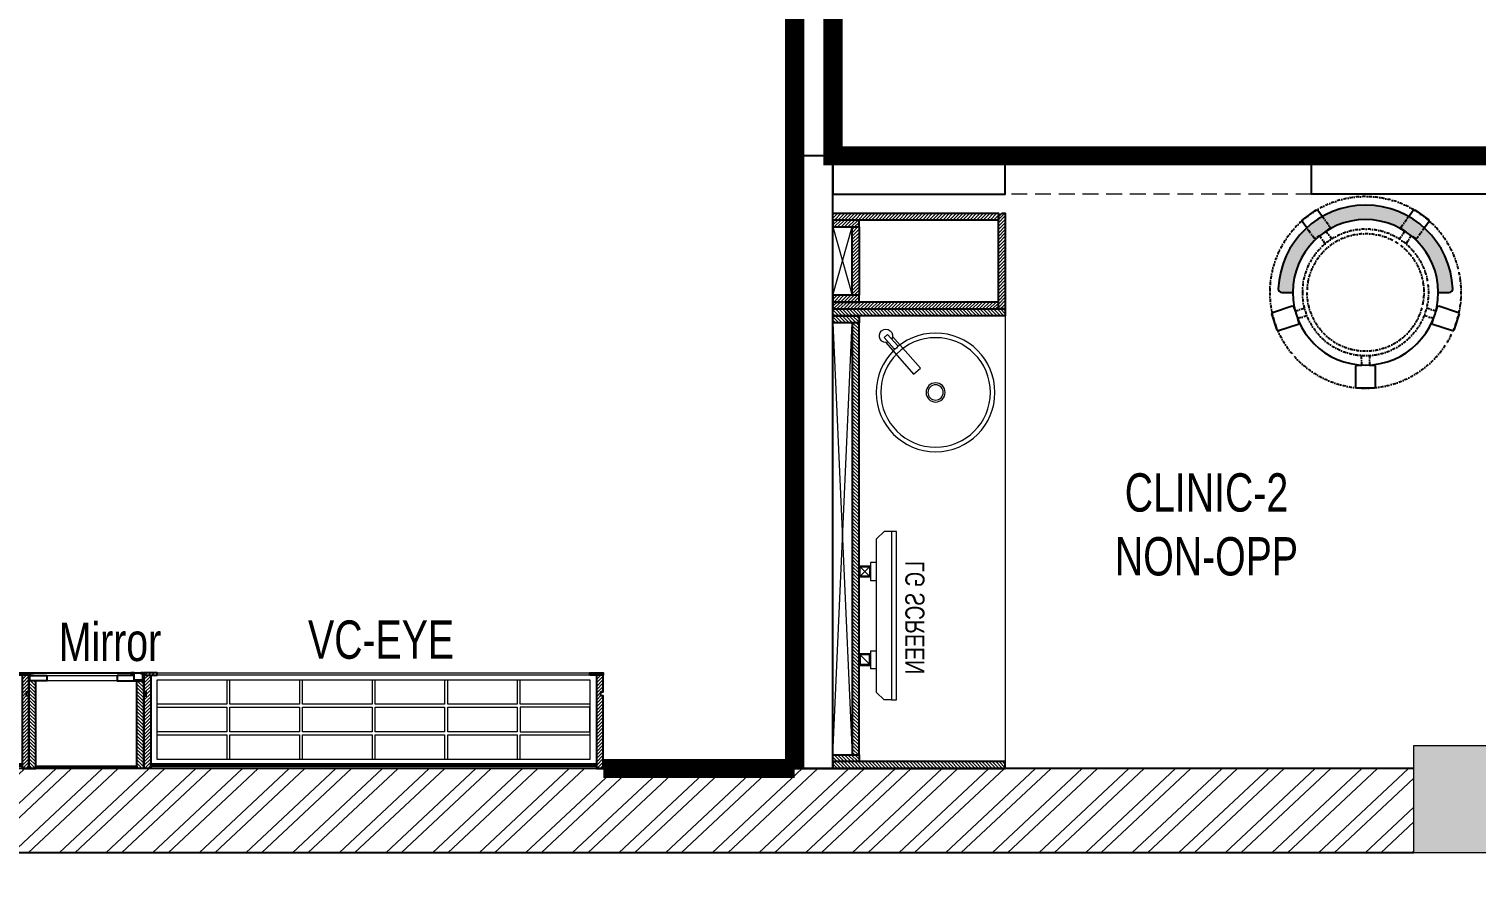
# Model space of a CAD drawing. Header units: feet. Extents: x 2953239 to 2976710, y -6058765 to -6052421.
# Drawn here: x 2966262 to 2970041, y -6058765 to -6056574 of the extents above; entities that cross this region are included whole.
import ezdxf

# ---------------------------------------------------------------- set-up
doc = ezdxf.new("R2010")
doc.units = ezdxf.units.FT
doc.header["$LTSCALE"] = 33
doc.header["$MEASUREMENT"] = 0
for name, pattern in [('a_p6_plan_L18$0$HIDDEN', [0.375, 0.25, -0.125]), ('ACAD_ISO03W100', [30, 12, -18]), ('DASHDOT2', [0.5, 0.25, -0.125, 0, -0.125])]:
    doc.linetypes.add(name, pattern=pattern)
doc.layers.add('A-WALL', color=1, linetype='Continuous')
for name, color, linetype, lineweight in [('Column', 243, 'Continuous', 9), ('Floor-Unit', 1, 'Continuous', 13), ('HATCH', 9, 'Continuous', 9), ('LENS-CURTAIN', 5, 'a_p6_plan_L18$0$HIDDEN', 9), ('LENS-FURNITURE', 13, 'Continuous', 9), ('LENS-PARTITION', 21, 'Continuous', 25), ('LENS_DIMENSION', 193, 'Continuous', 0), ('LENS_TEXT', 31, 'Continuous', 5), ('LK-FF&E WALL', 1, 'Continuous', 9), ('LK-FLUTTED FINISH', 20, 'Continuous', 30), ('LK-IT', 3, 'Continuous', 18), ('LK-MIRROR', 133, 'Continuous', 13), ('LK-TILES FINISH', 251, 'Continuous', 5), ('LN-ELEVATION-1', 81, 'Continuous', 25), ('LN-ELEVATION-2', 103, 'Continuous', 20), ('LN-ELEVATION-3', 125, 'Continuous', 18), ('LN-ELEVATION-4', 145, 'Continuous', 13), ('LN-HATCH', 251, 'Continuous', 0), ('PLANO-TXT', 252, 'Continuous', 5), ('TV', 92, 'Continuous', 18)]:
    doc.layers.add(name, color=color, linetype=linetype, lineweight=lineweight)
doc.styles.add('LK TXT', font='GILC____.TTF', dxfattribs={"height": 100})
doc.styles.get("Standard").update_dxf_attribs({"font": 'GILC____.TTF'})
pattern_1 = [(45, (7858054.083674966, 3504049.203216764), (-4.490128060534575, 4.490128060534575), [])]
pattern_2 = [(44.99999999999998, (35858.5, -100655.3575484328), (-4.419417382415918, 4.419417382415923), [])]

# ---------------------------------------------------------------- blocks, each defined once
blk = doc.blocks.new('A$Ced2d732d')
at = {"layer": 'Column'}
h = blk.add_hatch(color=8, dxfattribs=at)
h.dxf.hatch_style = 1
h.paths.add_polyline_path([(17108.99930739589, 6285.833555640653), (17108.99930739496, 6343.833555640653), (16640.00284013618, 6343.833555640653), (16639.99930739496, 6275.833555640653), (16640.00284013618, 6055.667221768759), (17108.99930739589, 6055.667223038152)])
h.paths.add_polyline_path([(23470.99930739496, 6343.833555640653), (23090.99930739496, 6343.833555640653), (23090.99930739496, 6125.833555640653), (23090.99930739496, 6055.833555640653), (23240.99930739496, 6055.833555640653), (23470.99930739496, 6055.833555640653)])
h.paths.add_polyline_path([(23470.99930739496, 309.8335556406528), (23240.99930739496, 309.8335556406528), (23080.99930739496, 309.8335556406528), (23080.99930739496, 269.8335556406528), (23080.99930739496, 39.66722303815186), (23470.99930739496, 39.66722303815186)])
h.paths.add_polyline_path([(17096.99930739496, 269.8335556406528), (17096.99930739496, 319.8335556406528), (16639.99930739496, 319.8335556406528), (16639.99930739496, 259.8335556406528), (16640.00284013618, 39.66722176875919), (17096.99930739496, 39.66722303815186)])
h.paths.add_polyline_path([(10322.99930739496, 259.8335556406528), (10322.99930739496, 319.8335556406528), (9859.999307394959, 319.8335556406528), (9859.999307394959, 269.8335556406528), (9859.999307394959, 39.66722303815186), (10322.99930739496, 39.66722303815186)])
h.paths.add_polyline_path([(3426.99930739496, 594.8335556406528), (2880, 595), (2879.999307394959, 66.12496227957308), (2879.999307394959, 39.66722303815186), (3426.99930739496, 39.83355564065277), (3426.99930739496, 269.8335556406528)])
h.paths.add_polyline_path([(750, 315), (440, 315), (0, 315), (0, 0), (750, 0)])
h.paths.add_polyline_path([(3393.99930739496, 6343.833555640653), (2879.999307394959, 6343.833555640653), (2879.999307394959, 5813.833555640653), (3393.99930739496, 5813.833555640653), (3393.99930739496, 6055.833555640653)])
h.paths.add_polyline_path([(749.999307394959, 6338.833555640653), (-0.0006926050409675, 6338.833555640653), (-0.0006926050409675, 6023.833555640653), (749.999307394959, 6023.833555640653)])
h.paths.add_polyline_path([(10322.99930739496, 6275.999889513478), (10322.99930739496, 6343.833555641584), (9859.999307394959, 6343.833555641584), (9859.999307394959, 6285.999889513478), (9859.999307394959, 6055.833556910045), (10322.99930739496, 6055.833556910045)])
at = {"layer": 'LN-HATCH'}
h = blk.add_hatch(dxfattribs=at)
h.set_pattern_fill('ANSI32', color=256, scale=222, angle=178.1105192815815)
h.set_pattern_definition([(223.1105192815815, (-3154256.596154766, 5463754.2000682), (56.89370077437428, -60.77556509153959), []), (223.1105192815815, (-3154295.819243322, 5463755.49402297), (56.89370077437428, -60.77556509153959), [])])
h.paths.add_polyline_path([(16639.99930739496, 259.8335556406528), (10322.99930739496, 259.8335556406528), (10322.99930739496, 39.66722303815186), (16639.99930739496, 39.66722303815186)])
at = {"layer": 'A-WALL'}
for p, q in [((16639.99930739496, 259.8335556406528), (10322.99930739496, 259.8335556406528)), ((16640.00284013618, 39.66722176875919), (10323.00284013617, 39.66722176875919))]:
    blk.add_line(p, q, dxfattribs=at)
at = {"layer": 'Column'}
blk.add_lwpolyline([(17096.99930739496, 269.8335556406528), (17096.99930739496, 39.66722303815186), (16640.00284013618, 39.66722176875919), (16639.99930739496, 259.8335556406528), (16639.99930739496, 319.8335556406528), (17096.99930739496, 319.8335556406528)], close=True, dxfattribs=at)
blk = doc.blocks.new('VC HD 1200')
at = {"layer": 'LN-HATCH', "ltscale": 0.5}
h = blk.add_hatch(dxfattribs=at)
h.set_pattern_fill('ANSI31', color=256, scale=2)
h.set_pattern_definition([(45, (3760859.752907088, 1795248.935917533), (-4.490128060534575, 4.490128060534575), [])])
h.paths.add_polyline_path([(-1200, 250), (-1200, 60), (-1194, 60), (-1194, 50), (-1200, 50), (-1200, 6), (-1182, 6), (-1182, 250)])
h = blk.add_hatch(dxfattribs=at)
h.set_pattern_fill('ANSI31', color=256, scale=2)
h.set_pattern_definition(pattern_1)
h.paths.add_polyline_path([(0, 250), (0, 60), (-6, 60), (-6, 50), (0, 50), (0, 6), (-18, 6), (-18, 250)])
h = blk.add_hatch(dxfattribs=at)
h.set_pattern_fill('ANSI31', color=256, scale=2)
h.set_pattern_definition([(45, (7858047.083674965, 3504049.203216764), (-4.490128060534575, 4.490128060534575), [])])
h.paths.add_polyline_path([(-1165, 6), (-1165, 0), (-1200, 0), (-1200, 6)])
h = blk.add_hatch(dxfattribs=at)
h.set_pattern_fill('ANSI31', color=256, scale=2)
h.set_pattern_definition(pattern_1)
h.paths.add_polyline_path([(-28, 6), (-28, 0), (0, 0), (0, 6)])
at = {"layer": 'LN-ELEVATION-1', "ltscale": 0.5}
for points in [[(-1200, 250), (-1200, 60), (-1194, 60), (-1194, 50), (-1200, 50), (-1200, 6), (-1182, 6), (-1182, 250)], [(-18, 238), (-1182, 238), (-1182, 244), (-18, 244)], [(0, 250), (0, 60), (-6, 60), (-6, 50), (0, 50), (0, 6), (-18, 6), (-18, 250)], [(-1165, 6), (-1165, 0), (-1200, 0), (-1200, 6)], [(-35, 6), (-35, 0), (0, 0), (0, 6)]]:
    blk.add_lwpolyline(points, close=True, dxfattribs=at)
at = {"layer": 'LN-ELEVATION-3', "ltscale": 0.5}
for p, q in [((-1182, 250), (-18, 250)), ((-1165, 6), (-35, 6)), ((-35, 0), (-1165, 0))]:
    blk.add_line(p, q, dxfattribs=at)
for points in [[(-1165.000000000465, 226), (-35, 226), (-35, 18), (-1165.000000000465, 18)], [(-1165.000000000465, 226), (-983.3333333334886, 226), (-983.3333333334886, 162), (-1165.000000000465, 162)], [(-975.3333333334886, 226), (-793.6666666665112, 226), (-793.6666666665112, 162), (-975.3333333334886, 162)], [(-785.6666666665112, 226), (-603.9999999995342, 226), (-603.9999999995342, 162), (-785.6666666665112, 162)], [(-595.9999999995342, 226), (-414.3333333325572, 226), (-414.3333333325572, 162), (-595.9999999995342, 162)], [(-406.3333333325572, 226), (-224.6666666655801, 226), (-224.6666666655801, 162), (-406.3333333325572, 162)], [(-216.6666666655801, 226), (-34.99999999860302, 226), (-34.99999999860302, 162), (-216.6666666655801, 162)], [(-1165.000000000465, 90), (-983.3333333334886, 90), (-983.3333333334886, 154), (-1165.000000000465, 154)], [(-975.3333333334886, 154), (-793.6666666665112, 154), (-793.6666666665112, 90), (-975.3333333334886, 90)], [(-785.6666666665112, 154), (-603.9999999995342, 154), (-603.9999999995342, 90), (-785.6666666665112, 90)], [(-595.9999999995342, 154), (-414.3333333325572, 154), (-414.3333333325572, 90), (-595.9999999995342, 90)], [(-406.3333333325572, 154), (-224.6666666655801, 154), (-224.6666666655801, 90), (-406.3333333325572, 90)], [(-216.6666666655801, 154), (-34.99999999860302, 154), (-34.99999999860302, 90), (-216.6666666655801, 90)], [(-1165.000000000465, 82), (-983.3333333334886, 82), (-983.3333333334886, 18), (-1165.000000000465, 18)], [(-975.3333333334886, 82), (-793.6666666665112, 82), (-793.6666666665112, 18), (-975.3333333334886, 18)], [(-785.6666666665112, 82), (-603.9999999995342, 82), (-603.9999999995342, 18), (-785.6666666665112, 18)], [(-595.9999999995342, 82), (-414.3333333325572, 82), (-414.3333333325572, 18), (-595.9999999995342, 18)], [(-406.3333333325572, 82), (-224.6666666655801, 82), (-224.6666666655801, 18), (-406.3333333325572, 18)], [(-216.6666666655801, 82), (-34.99999999860302, 82), (-34.99999999860302, 18), (-216.6666666655801, 18)]]:
    blk.add_lwpolyline(points, close=True, dxfattribs=at)
blk = doc.blocks.new('MIRROR')
at = {"layer": 'LN-HATCH', "ltscale": 0.5}
h = blk.add_hatch(dxfattribs=at)
h.set_pattern_fill('ANSI31', color=256, scale=2)
h.set_pattern_definition([(45, (4060433.741624544, 1708720.786904081), (-4.490128060534575, 4.490128060534575), [])])
h.paths.add_polyline_path([(212.944788963403, 101.3407590774622), (230.944788963403, 101.3407590774622), (230.944788963403, -127.6592409225377), (212.944788963403, -127.6592409225377)])
h.paths.add_polyline_path([(230.944788963403, 95.34075907746227), (494.9447889634027, 95.34075907746227), (494.9447889634027, 101.3407590774622), (230.944788963403, 101.3407590774622)])
h.paths.add_polyline_path([(512.9447889634027, 101.3407590774622), (494.9447889634027, 101.3407590774622), (494.9447889634027, -127.6592409225377), (512.9447889634027, -127.6592409225377)])
at = {"layer": 'Defpoints'}
blk.add_lwpolyline([(512.9447889634027, 101.3407590774622), (212.944788963403, 101.3407590774622), (212.944788963403, -148.6592409225377), (512.9447889634027, -148.6592409225377)], close=True, dxfattribs=at)
at = {"layer": 'LN-ELEVATION-1'}
for points in [[(212.944788963403, 101.3407590774622), (230.944788963403, 101.3407590774622), (230.944788963403, -127.6592409225377), (212.944788963403, -127.6592409225377)], [(230.944788963403, 95.34075907746227), (494.9447889634027, 95.34075907746227), (494.9447889634027, 101.3407590774622), (230.944788963403, 101.3407590774622)], [(512.9447889634027, 101.3407590774622), (494.9447889634027, 101.3407590774622), (494.9447889634027, -127.6592409225377), (512.9447889634027, -127.6592409225377)], [(259.944788963403, -141.6592409225377), (259.944788963403, -127.6592409225377), (214.944788963403, -127.6592409225377), (214.944788963403, -148.6592409225377), (223.944788963403, -148.6592409225377), (223.944788963403, -147.1592409225377), (216.444788963403, -147.1592409225377), (216.444788963403, -141.6592409225377)], [(442.944788963403, -141.6592409225377), (442.944788963403, -127.6592409225377), (487.9447889634028, -127.6592409225377), (487.9447889634028, -148.6592409225377), (478.9447889634026, -148.6592409225377), (478.9447889634026, -147.1592409225377), (486.4447889634027, -147.1592409225377), (486.4447889634027, -141.6592409225377)], [(504.944788963403, -148.6592409225377), (504.944788963403, -147.1592409225377), (509.444788963403, -147.1592409225377), (509.444788963403, -129.1592409225377), (487.9447889634028, -129.1592409225377), (487.9447889634028, -127.6592409225377), (510.9447889634028, -127.6592409225377), (510.9447889634028, -148.6592409225377)]]:
    blk.add_lwpolyline(points, close=True, dxfattribs=at)
at = {"layer": 'LN-ELEVATION-2', "color": 4, "lineweight": 0}
blk.add_lwpolyline([(216.444788963403, -141.6592409225377), (486.4447889634027, -141.6592409225377), (486.4447889634027, -147.1592409225377), (216.444788963403, -147.1592409225377)], close=True, dxfattribs=at)
at = {"layer": 'LN-ELEVATION-2'}
blk.add_lwpolyline([(259.944788963403, -141.6592409225377), (442.944788963403, -141.6592409225377), (442.944788963403, -127.6592409225377), (259.944788963403, -127.6592409225377)], close=True, dxfattribs=at)
at = {"layer": 'LN-ELEVATION-4', "ltscale": 0.5}
blk.add_line((478.9447889634026, -148.6592409225377), (223.944788963403, -148.6592409225377), dxfattribs=at)
blk = doc.blocks.new('rtf')
at = {"color": 0, "linetype": 'ByBlock', "lineweight": -2}
for p, q in [((16412.5253540573, -172798.8148984113), (16452.40026456733, -172798.8148984113)), ((16412.5253540573, -172810.8148984113), (16412.5253540573, -172798.8148984113)), ((16425.26329468148, -172793.1007600746), (16535.26329468148, -172793.1007600746)), ((16535.26329468148, -172793.1007600746), (16535.26329468148, -172817.1007600746)), ((16412.5253540573, -172810.8148984113), (16452.40026456733, -172810.8148984113)), ((16425.26329468148, -172817.1007600746), (16535.26329468148, -172817.1007600746))]:
    blk.add_line(p, q, dxfattribs=at)
for centre, radius, start, end in [((16412.5253540573, -172805.1007600746), 17.5, 21.05058810897431, 340.9421780194656), ((16444.53660690578, -172804.8148984114), 9.891264419597851, 322.656233941354, 37.34376605891414)]:
    blk.add_arc(centre, radius, start, end, dxfattribs=at)
blk = doc.blocks.new('dsg')
at = {"color": 0, "linetype": 'ByBlock', "lineweight": -2}
for radius in [155, 143, 25, 20]:
    blk.add_circle((11491.5035008227, -171102.5847399924), radius, dxfattribs=at)
blk.add_blockref('rtf', (-5117.472106590168, 1702.9323767405), dxfattribs=at)
blk = doc.blocks.new('CLINIC - CABINET SINK')
at = {"layer": 'LN-HATCH', "ltscale": 0.5}
h = blk.add_hatch(dxfattribs=at)
h.set_pattern_fill('ANSI31', color=256, scale=2)
h.set_pattern_definition([(45, (4052861.500382861, 1708016.355767586), (-4.490128060534575, 4.490128060534575), [])])
h.paths.add_polyline_path([(-563.359543572413, 156.9999999999999), (564.640456427587, 156.9999999999999), (564.640456427587, 174.9999999999999), (-563.359543572413, 174.9999999999999)])
h.paths.add_polyline_path([(582.6404564275867, 225), (600.6404564275867, 225), (600.6404564275867, -225), (582.6404564275867, -225)])
h.paths.add_polyline_path([(564.640456427587, 225), (582.6404564275867, 225), (582.6404564275867, 156.9999999999999), (564.640456427587, 156.9999999999999)])
h.paths.add_polyline_path([(-581.359543572413, 225), (-599.359543572413, 225), (-599.359543572413, -225), (-581.359543572413, -225)])
h.paths.add_polyline_path([(-581.359543572413, 225), (-563.359543572413, 225), (-563.359543572413, 156.9999999999999), (-581.359543572413, 156.9999999999999)])
at = {"layer": 'LN-ELEVATION-1', "ltscale": 0.5}
for points in [[(-581.359543572413, 225), (-599.359543572413, 225), (-599.359543572413, -225), (-581.359543572413, -225)], [(-581.359543572413, 225), (-563.359543572413, 225), (-563.359543572413, 156.9999999999999), (-581.359543572413, 156.9999999999999)], [(564.640456427587, 225), (582.6404564275867, 225), (582.6404564275867, 156.9999999999999), (564.640456427587, 156.9999999999999)], [(582.6404564275867, 225), (600.6404564275867, 225), (600.6404564275867, -225), (582.6404564275867, -225)], [(-563.359543572413, 156.9999999999999), (564.640456427587, 156.9999999999999), (564.640456427587, 174.9999999999999), (-563.359543572413, 174.9999999999999)]]:
    blk.add_lwpolyline(points, close=True, dxfattribs=at)
at = {"layer": 'LN-ELEVATION-2', "ltscale": 0.5}
blk.add_line((582.6404564275867, -225), (-581.359543572413, -225), dxfattribs=at)
at = {"layer": 'LN-HATCH', "ltscale": 0.5}
for p, q in [((564.640456427587, 225), (-563.359543572413, 174.9999999999999)), ((-563.359543572413, 225), (564.640456427587, 174.9999999999999))]:
    blk.add_line(p, q, dxfattribs=at)
at = {"layer": 'LN-ELEVATION-3', "xscale": -1, "rotation": 41.1558274151866}
blk.add_blockref('dsg', (-103569.3304926871, 136346.6509754679), dxfattribs=at)
blk = doc.blocks.new('CLINIC SCREEN')
at = {"layer": 'TV'}
for p, q in [((-103.1090284836336, 42.85441964946222), (-127.4114311772946, 18.55201695591665)), ((-127.4114311772946, 42.85441964946222), (-103.1090284836336, 18.55201695591665)), ((102.7052824410566, 42.85441964946222), (127.007685134602, 18.55201695591665))]:
    blk.add_line(p, q, dxfattribs=at)
at = {"layer": 'TV', "ltscale": 12}
for p, q in [((-220.0000000000082, -19.41163062257681), (-200.5883693773149, 0)), ((200.5883693773149, 0), (-200.5883693773149, 0)), ((-138.5315413423604, 0), (-138.5315413423604, 15.514207008644)), ((-138.5315413423604, 15.514207008644), (-91.98892031613741, 15.514207008644)), ((-91.98892031613741, 15.514207008644), (-91.98892031613741, 0)), ((91.98892031610741, 15.514207008644), (91.98892031610741, 0)), ((91.98892031610741, 15.514207008644), (138.5315413423595, 15.514207008644)), ((138.5315413423595, 0), (138.5315413423595, 15.514207008644)), ((219.9999999999918, -19.41163062257681), (200.5883693773149, 0)), ((-220.0000000000082, -38.82326124538668), (-220.0000000000082, -19.41163062257681)), ((219.9999999999918, -38.82326124538668), (219.9999999999918, -19.41163062257681))]:
    blk.add_line(p, q, dxfattribs=at)
at = {"layer": 'TV'}
for points in [[(-130.4492315140169, 15.51421661919448), (-100.0712281470269, 15.51421661919448), (-100.0712281470269, 45.89221998606814), (-130.4492315140169, 45.89221998606814)], [(-127.4114311772946, 18.55201695591665), (-103.1090284836336, 18.55201695591665), (-103.1090284836336, 42.85441964946222), (-127.4114311772946, 42.85441964946222)], [(130.0454854713243, 15.51421661919448), (99.66748210433435, 15.51421661919448), (99.66748210433435, 45.89221998606814), (130.0454854713243, 45.89221998606814)], [(127.007685134602, 18.55201695591665), (102.7052824410566, 18.55201695591665), (102.7052824410566, 42.85441964946222), (127.007685134602, 42.85441964946222)]]:
    blk.add_lwpolyline(points, close=True, dxfattribs=at)
at = {"layer": 'TV', "ltscale": 12}
blk.add_lwpolyline([(-220.0000000000082, -51.71278328332107), (-220.0000000000082, -38.82326124538668), (219.9999999999918, -38.82326124538668), (219.9999999999918, -51.71278328332107)], close=True, dxfattribs=at)
at = {"layer": 'Floor-Unit', "color": 0, "ltscale": 2, "insert": (5.199680584678389, -100.4085774972336), "char_height": 50, "attachment_point": 5}
blk.add_mtext_dynamic_manual_height_columns('LG SCREEN', width=466.4796511627907, gutter_width=12.5, heights=[0], dxfattribs=at)
blk = doc.blocks.new('CLINIC - MOP CLOSET')
at = {"layer": 'LN-HATCH', "ltscale": 0.5}
h = blk.add_hatch(dxfattribs=at)
h.set_pattern_fill('ANSI31', color=256, scale=50, angle=360)
h.set_pattern_definition(pattern_2)
h.paths.add_polyline_path([(-106.3595435724128, 216), (-124.3595435724128, 216), (-124.3595435724128, -216), (-106.3595435724128, -216)])
h = blk.add_hatch(dxfattribs=at)
h.set_pattern_fill('ANSI31', color=256, scale=50, angle=360)
h.set_pattern_definition(pattern_2)
h.paths.add_polyline_path([(-106.3595435724128, 216), (-88.35954357241282, 216), (-88.35954357241282, 148), (-106.3595435724128, 148)])
h = blk.add_hatch(dxfattribs=at)
h.set_pattern_fill('ANSI31', color=256, scale=50, angle=360)
h.set_pattern_definition(pattern_2)
h.paths.add_polyline_path([(89.64045642758717, 216), (107.6404564275872, 216), (107.6404564275872, 148), (89.64045642758717, 148)])
h = blk.add_hatch(dxfattribs=at)
h.set_pattern_fill('ANSI31', color=256, scale=50, angle=360)
h.set_pattern_definition(pattern_2)
h.paths.add_polyline_path([(107.6404564275872, 216), (125.6404564275872, 216), (125.6404564275872, -216), (107.6404564275872, -216)])
h = blk.add_hatch(dxfattribs=at)
h.set_pattern_fill('ANSI31', color=256, scale=50, angle=360)
h.set_pattern_definition(pattern_2)
h.paths.add_polyline_path([(-88.35954357241282, 148), (89.64045642758717, 148), (89.64045642758717, 166), (-88.35954357241282, 166)])
h = blk.add_hatch(dxfattribs=at)
h.set_pattern_fill('ANSI31', color=256, scale=50, angle=360)
h.set_pattern_definition([(44.99999999999998, (35894.5, -101037.3575484328), (-4.419417382415918, 4.419417382415923), [])])
h.paths.add_polyline_path([(-115.3595435724055, -216), (-124.3595435724128, -225), (-124.3595435724128, -234), (125.6404564275872, -234), (125.6404564275872, -216)])
at = {"layer": 'LN-ELEVATION-1', "ltscale": 0.5}
for points in [[(-106.3595435724128, 216), (-124.3595435724128, 216), (-124.3595435724128, -216), (-106.3595435724128, -216)], [(-106.3595435724128, 216), (-88.35954357241282, 216), (-88.35954357241282, 148), (-106.3595435724128, 148)], [(89.64045642758717, 216), (107.6404564275872, 216), (107.6404564275872, 148), (89.64045642758717, 148)], [(107.6404564275872, 216), (125.6404564275872, 216), (125.6404564275872, -216), (107.6404564275872, -216)], [(-88.35954357241282, 148), (89.64045642758717, 148), (89.64045642758717, 166), (-88.35954357241282, 166)], [(-124.3595435724128, -225), (-124.3595435724128, -234), (125.6404564275872, -234), (125.6404564275872, -216), (-115.3595435724128, -216)]]:
    blk.add_lwpolyline(points, close=True, dxfattribs=at)
at = {"layer": 'LN-HATCH', "ltscale": 0.5}
for p, q in [((89.64045642758717, 216), (-88.35954357241282, 166)), ((-88.35954357241282, 216), (89.64045642758717, 166))]:
    blk.add_line(p, q, dxfattribs=at)
blk = doc.blocks.new('DR STOOL')
at = {"layer": 'HATCH'}
h = blk.add_hatch(dxfattribs=at)
h.set_pattern_fill('ANSI36', color=250, angle=-90.00000000000001)
h.set_pattern_definition([(315, (-227.8099174643867, 917.3997257252777), (6.173926083235043, -1.683798022700468), [7.9375, -1.587499999999999, 0, -1.587499999999999])])
edge = h.paths.add_edge_path()
edge.add_line((-190.0000000041909, 4.511094e-10), (-218.6899174675346, 4.511094e-10))
edge.add_arc((-218.6899174670689, 9.120000000388245), 9.119999999940092, 177.6119845363388, 269.9999999996136, ccw=False)
edge.add_arc((-1.8626451e-09, 3.565219e-10), 228.000000002257, 2.3880154632688004, 177.6119845367313, ccw=False)
edge.add_arc((218.6899174633436, 9.120000000497384), 9.120000000051716, -90.00000000034493, 2.3880154629299, ccw=False)
edge.add_line((218.6899174633436, 4.511094e-10), (190, 4.511094e-10))
edge.add_arc((-1.8626451e-09, 4.511094e-10), 190.000000001979, -1.27e-14, 180)
at = {"layer": 'LN-ELEVATION-1', "color": 1, "ltscale": 100}
for p, q in [((-165.2704676063731, 189.0243927398114), (-165.9069543029182, 185.0820035930228)), ((-128.6221585394814, 215.4841044476634), (-165.2704676063731, 189.0243927398114)), ((-124.7228340068832, 214.8545704018979), (-128.6221585394814, 215.4841044476634)), ((-112.6981821293011, 198.1996966340157), (-124.7228340068832, 214.8545704018979)), ((124.7553772013634, 214.9803744515593), (112.5488144652918, 198.2845540212292)), ((128.7014972954057, 215.5933048763618), (124.7553772013634, 214.9803744515593)), ((128.7014972954057, 215.5933048763618), (124.7553772013634, 214.9803744515593)), ((165.1911288509145, 188.915192311113), (128.7014972954057, 215.5933048763618)), ((165.1911288509145, 188.915192311113), (128.7014972954057, 215.5933048763618)), ((-165.9069543029182, 185.0820035930228), (-153.8003208162263, 168.3135803133482)), ((153.6734594982117, 168.4294150282658), (165.7973639420234, 185.0121775862135)), ((165.7973639420234, 185.0121775862135), (165.1911288509145, 188.915192311113)), ((165.7973639420234, 185.0121775862135), (165.1911288509145, 188.915192311113)), ((-191.2928382232785, -35.45407700946089), (-242.9550312487409, -52.24013893969095)), ((-187.9259491492994, -37.1695928365807), (-191.2928382232785, -35.45407700946089)), ((-184.1424400564283, -48.81403796559607), (-187.9259491492994, -37.1695928365807)), ((188.0651108901948, -36.96233201187715), (184.0504167033359, -49.19388854173303)), ((191.3981811110861, -35.27656588272658), (188.0651108901948, -36.96233201187715)), ((243.0100176925771, -52.21682526778022), (191.3981811110861, -35.27656588272658)), ((-242.9550312487409, -52.24013893969095), (-244.7482102331705, -55.75945052818861)), ((-244.7482102331705, -55.75945052818861), (-230.7800458371639, -98.74904560100549)), ((-173.8639617776498, -80.4479453730819), (-177.8421125086024, -68.2044548037811)), ((177.6922140880488, -68.56540505095472), (173.8739495249465, -80.1985000452405)), ((230.715890809428, -98.7280946081737), (244.8123673382215, -55.78040257930116)), ((244.8123673382215, -55.78040257930116), (243.0100176925771, -52.21682526778022)), ((-230.7800458371639, -98.74904560100549), (-227.2218665438704, -100.5620286722478)), ((-227.2218665438704, -100.5620286722478), (-175.5596735184081, -83.7759667420105)), ((-175.5596735184081, -83.7759667420105), (-173.8639617776498, -80.4479453730819)), ((173.8739495249465, -80.1985000452405), (175.5794035866856, -83.5704969359358)), ((175.5794035866856, -83.5704969359358), (227.1912401677109, -100.5107563209894)), ((227.1912401677109, -100.5107563209894), (230.715890809428, -98.7280946081737)), ((-22.72193054761737, -190.2142363802995), (-25.39390889601782, -192.886214728569)), ((-25.39390889601782, -192.886214728569), (-25.39390889601782, -247.2070584567482)), ((-10.47823652112856, -190.2142363802995), (-22.72193054761737, -190.2142363802995)), ((22.78362171910703, -190.2142363802995), (9.910054048988968, -190.2142363802995)), ((25.42475448176265, -192.8553691428751), (22.78362171910703, -190.2142363802995)), ((25.42475448176265, -247.1762128710543), (25.42475448176265, -192.8553691428751)), ((-25.39390889601782, -247.2070584567482), (-22.60096735274419, -250)), ((-22.60096735274419, -250), (22.60096735274419, -250)), ((22.60096735274419, -250), (25.42475448176265, -247.1762128710543))]:
    blk.add_line(p, q, dxfattribs=at)
at = {"layer": 'LN-ELEVATION-1', "linetype": 'DASHDOT2'}
for p, q in [((-92.92521573789418, 170.8129362839827), (-112.6981821293011, 198.1996966340157)), ((112.5488144652918, 198.2845540212292), (92.69529851106927, 171.1294289919315)), ((-153.8003208162263, 168.3135803133482), (-134.1093360339291, 141.0403694751003)), ((-103.4542870586738, 159.9154408004979), (-93.52748446213081, 167.0824927485227)), ((-88.15393704269081, 139.4771787207864), (-103.4542870586738, 159.9154408004979)), ((-93.52748446213081, 167.0824927485227), (-92.92521573789418, 170.8129362839827)), ((103.6608748426661, 159.8406005539291), (88.19885099539533, 139.4487815762331)), ((92.69529851106927, 171.1294289919315), (93.26858203159645, 167.4385604566923)), ((93.26858203159645, 167.4385604566923), (103.6608748426661, 159.8406005539291)), ((133.7372852512635, 141.1612321265929), (153.6734594982117, 168.4294150282658)), ((-134.1093360339291, 141.0403694751003), (-130.4219571123831, 140.4450534014686)), ((-130.4219571123831, 140.4450534014686), (-119.9844727469608, 147.9808124662595)), ((-119.9844727469608, 147.9808124662595), (-105.3687285655178, 126.9741353208374)), ((105.4096150295809, 126.94019481352), (120.1194891873747, 147.8074627162714)), ((120.1194891873747, 147.8074627162714), (130.0033113472163, 140.5812532722048)), ((130.0033113472163, 140.5812532722048), (133.7372852512635, 141.1612321265929)), ((-159.954806596972, -40.49024384317454), (-184.1424400564283, -48.81403796559607)), ((-177.8421125086024, -68.2044548037811), (-153.4148110738024, -60.73628028803068)), ((153.3006618716754, -61.02382378749462), (177.6922140880488, -68.56540505095472)), ((184.0504167033359, -49.19388854173303), (159.8786162491887, -40.79004861696012)), ((-10.92024635523557, -164.6382343793375), (-10.47823652112856, -190.2142363802995)), ((9.910054048988968, -190.2142363802995), (10.35584833659231, -164.674698740353))]:
    blk.add_line(p, q, dxfattribs=at)
at = {"layer": 'LN-ELEVATION-1', "color": 1, "ltscale": 100}
blk.add_lwpolyline([(-190.0000000023283, 0), (-218.6899174656719, 0, -0.4264743413925903), (-227.8019973598421, 9.5, -0.959166304662544), (227.8019973593764, 9.5, -0.4264743413925903), (218.6899174647406, 0), (190.0000000013969, 0)], format="xyb", dxfattribs=at)
at = {"layer": 'LN-ELEVATION-1', "linetype": 'DASHDOT2'}
for radius in [250, 165, 153]:
    blk.add_circle((0, 0), radius, dxfattribs=at)
at = {"layer": 'LN-ELEVATION-1', "color": 1, "ltscale": 100}
blk.add_circle((0, 0), 190, dxfattribs=at)

msp = doc.modelspace()

# ---------------------------------------------------------------- linework, layer by layer
at = {"layer": 'LENS-CURTAIN', "ltscale": 5}
for points in [[(2968261.56927578, -6056095.076760268), (2968361.569700077, -6056095.076760268), (2968361.569700077, -6056905.075915067), (2968261.56927578, -6056905.075915067)], [(2968811.56970007, -6056905.075915067), (2969611.56970007, -6056905.075915067), (2969611.56970007, -6057005.075915067), (2968811.56970007, -6057005.075915067)]]:
    msp.add_lwpolyline(points, close=True, dxfattribs=at)
at = {"layer": 'LENS-PARTITION'}
for points in [[(2968361.569700077, -6056905.075915067), (2968261.569700077, -6056905.075915067), (2968261.569700077, -6058505.075915068), (2968361.569700077, -6058505.075915068)], [(2968811.56970007, -6056905.075915067), (2968361.569700077, -6056905.075915067), (2968361.569700077, -6057005.075915067), (2968811.56970007, -6057005.075915067)], [(2969611.569700077, -6056905.075915067), (2970861.569700077, -6056905.075915067), (2970861.569700077, -6057005.075915067), (2969611.569700077, -6057005.075915067)]]:
    msp.add_lwpolyline(points, close=True, dxfattribs=at)
at = {"layer": 'LK-FLUTTED FINISH', "linetype": 'ACAD_ISO03W100', "ltscale": 0.05, "const_width": 50}
msp.add_lwpolyline([(2968261.531252958, -6052709.00049923), (2968261.569700077, -6058505.075915068)], dxfattribs=at)
at = {"layer": 'LK-MIRROR', "linetype": 'ACAD_ISO03W100', "ltscale": 0.05, "const_width": 50}
msp.add_lwpolyline([(2968261.569700077, -6058505.075915068), (2967761.569700077, -6058505.075915068)], dxfattribs=at)
at = {"layer": 'LK-TILES FINISH', "color": 212, "linetype": 'ACAD_ISO03W100', "ltscale": 0.05, "const_width": 50}
msp.add_lwpolyline([(2970861.569700077, -6056095.075960144), (2970861.569700077, -6056905.075915067), (2968361.569700077, -6056905.075915067), (2968361.569700077, -6056095.076760268), (2970111.564643829, -6056095.076760268)], dxfattribs=at)

# ---------------------------------------------------------------- block references
at = {"layer": 'LENS-FURNITURE', "xscale": -1}
msp.add_blockref('DR STOOL', (2969752.430253981, -6057261.801826686), dxfattribs=at)
at = {"layer": 'LENS_DIMENSION'}
msp.add_blockref('A$Ced2d732d', (2953238.570392683, -6058764.909470708), dxfattribs=at)
at = {"layer": 'LK-FF&E WALL', "xscale": -1}
for name, p, rotation in [('CLINIC - MOP CLOSET', (2968577.569700078, -6057179.43545864), 90), ('MIRROR', (2966048.624911114, -6058403.73515599), 180)]:
    msp.add_blockref(name, p, dxfattribs=dict(at, rotation=rotation))
at = {"layer": 'LK-FF&E WALL'}
for name, p, rotation in [('CLINIC - CABINET SINK', (2968586.569700077, -6057905.716371497), 90.00000000000003), ('VC HD 1200', (2965061.569700077, -6058255.075915067), 180), ('VC HD 1200', (2966561.569700077, -6058255.075915067), 180)]:
    msp.add_blockref(name, p, dxfattribs=dict(at, rotation=rotation))
at = {"layer": 'LK-IT', "xscale": -1, "rotation": 89.99999999999991}
msp.add_blockref('CLINIC SCREEN', (2968475.461920053, -6058105.88751102), dxfattribs=at)

# ---------------------------------------------------------------- texts
at = {"layer": 'LENS_TEXT', "linetype": 'Continuous', "ltscale": 3, "insert": (2969337.030339252, -6057868.278483028), "char_height": 100, "attachment_point": 5}
msp.add_mtext_dynamic_manual_height_columns('CLINIC-2\\PNON-OPP', width=745.5698395815895, gutter_width=0.9999999999999992, heights=[0], dxfattribs=at)
at = {"layer": 'LENS_TEXT', "linetype": 'Continuous', "ltscale": 3, "insert": (2966473.154791318, -6058175.08250908), "char_height": 100, "width": 324.4738372093023, "attachment_point": 5, "style": 'LK TXT'}
msp.add_mtext('{\\C7;Mirror}', dxfattribs=at)
at = {"layer": 'PLANO-TXT', "linetype": 'Continuous', "ltscale": 3, "insert": (2967181.177905686, -6058169.196205175), "char_height": 100, "width": 244.6773255813953, "attachment_point": 5, "style": 'LK TXT'}
msp.add_mtext('VC-EYE', dxfattribs=at)

doc.saveas('drawing.dxf')
